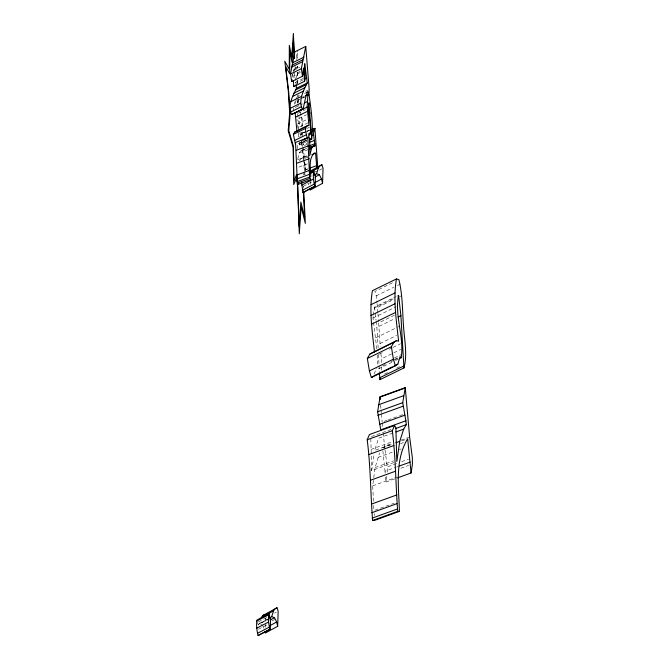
<?xml version="1.0" encoding="UTF-8"?>
<svg xmlns="http://www.w3.org/2000/svg" width="669" height="669" viewBox="0 0 669 669"><rect width="100%" height="100%" fill="white"/><g stroke="black" fill="none" stroke-linecap="round" stroke-linejoin="round"><path stroke-width="0.5" stroke-dasharray="3.35 2.51" d="M297.396 148.71L297.396 143.818L306.862 140.348L299.528 144.027L299.662 144.972L307.054 141.36M304.721 162.291L305.516 169.926L304.972 174.785M301.686 132.102L301.585 135.113L302.564 132.863L306.352 131.475M301.853 127.093L302.062 121.072L300.147 114.248M302.028 134.352L302.095 132.278M302.313 126.065L302.522 119.851L301.426 115.946M298.223 98.025L298.374 94.914M265.668 627.196L265.76 617.989M310.55 184.209L310.742 181.282M381.355 370.066L381.681 366.227M295.598 103.478L295.899 100.484L297.128 100.835L298.976 99.932M376.831 348.95L372.993 318.051L373.227 316.061M373.335 315.066L374.565 307.088L395.822 296.702M292.303 76.417L292.545 74.343M373.469 501.282L372.683 485.853L373.628 478.728M373.762 477.708L375.125 467.531L379.632 452.813M393.924 462.547L371.713 470.583L374.055 454.427M293.265 111.113L293.716 108.052M394.651 478.92L385.963 482.065L386.866 476.111M303.567 175.127L304.077 172.242M304.244 171.281L305.097 166.472L303.952 160.343M305.44 170.202L305.783 168.245L304.295 160.259M296.091 57.651L297.437 50.886M295.347 66.574L294.77 69.476L294.636 66.407M296.702 59.792L297.279 56.882L297.304 58.947M299.662 144.972L300.13 143.049L306.603 139.888M297.797 158.796L299.244 152.9L301.359 150.391L307.038 148.301M294.377 104.147L295.012 101.588M374.372 374.03L375.752 369.347M262.089 624.453L259.263 623.449L259.907 621.501M293.791 73.515L293.457 70.421L293.917 69.016L300.239 65.897M295.681 99.806L297.053 97.022L299.762 95.684M299.327 160.995L302.104 157.441L307.782 155.359M319.498 170.169L322.157 168.713M274.616 613.155L276.389 612.185M259.263 623.449L267.232 619.101M272.057 620.882L274.708 619.427M303.316 186.25L312.431 181.491M258.426 621.894L267.541 617.136M257.515 622.371L258.1 624.461L269.038 618.758M269.666 618.875L258.1 624.461M258.435 629.236L269.373 623.533M293.457 70.421L299.779 67.293M300.03 71.466L296.426 73.255L296.977 79.444M300.331 72.461L294.017 75.58L294.251 79.402M295.113 82.504L305.039 77.596M303.191 79.795L295.966 83.366L295.69 81.3M305.591 91.344L308.3 90.006M304.512 93.543L306.318 92.657M301.727 98.318L298.123 100.099L297.722 102.967L297.362 98.092M302.631 97.866L304.437 96.972M302.363 97.323L304.211 96.42M302.672 98.126L304.52 97.222M295.205 107.466L302.597 103.854M298.048 113.253L305.44 109.641M298.817 129.761L298.131 118.839L306.452 114.775M297.596 124.041L306.845 119.525M307.999 122.853L299.679 126.918L299.035 116.598M306.711 128.582L309.488 127.227M300.481 136.409L300.423 134.578L305.967 131.868M306.887 131.417L311.511 129.159M307.84 133.649L310.617 132.295M392.419 282.82L374.857 291.4L376.204 295.849L376.923 302.631M376.204 295.849L393.765 287.269M397.461 285.471L400.229 284.116M396.75 296.25L398.599 295.347M374.13 308.091L393.539 298.617M377.851 312.624L377.441 307.472L394.074 299.344M399.619 296.635L401.467 295.731M372.993 318.051L396.098 306.762M394.376 315.25L378.671 322.926L380.251 346.634M378.161 348.131L376.864 327.409L394.426 318.829M375.802 337.82L397.06 327.434M397.98 326.982L399.828 326.079M379.959 343.573L396.592 335.445M379.248 354.118L383.864 351.861M389.408 349.159L392.185 347.805M393.104 347.353L400.497 343.741M381.564 362.556L381.439 358.877L400.848 349.402M394.442 357.94L401.835 354.327M394.518 359.387L398.214 357.581M382.601 365.776L385.377 364.421M390.922 361.712L393.69 360.357M394.618 359.905L398.314 358.099M391.925 362.255L377.14 369.48L376.037 368.41M395.622 360.449L398.398 359.094M384.566 374.021L389.182 371.763M396.583 368.151L401.199 365.893M307.297 131.124L309.187 130.43M302.522 132.964L306.302 131.576M307.255 131.224L309.145 130.53M302.338 146.645L302.112 144.997L306.845 143.266M304.303 145.482L307.138 144.437M301.359 150.391L306.519 148.961M299.244 152.9L307.765 149.772M297.554 159.774L309.856 155.258M300.925 158.628L308.033 156.019M308.108 157.081L304.328 158.469L303.049 141.661M298.851 167.058L307.364 163.93M308.116 168.772L304.328 170.16L303.3 157.759L302.104 157.441M305.516 169.926L307.406 169.232M315.116 171.966L317.014 171.272M384.098 421.353L386.991 420.308M387.961 419.956L398.582 416.11M399.552 415.767L403.415 414.37M391.047 429.473L370.768 436.807L371.713 470.583M393.054 432.985L378.562 438.228L374.64 450.396L392.026 444.107M370.986 449.443L392.235 441.757M384.918 449.075L384.524 446.106L392.251 443.313M400.948 440.169L409.637 437.024M382.551 447.854L392.21 444.358M401.868 440.871L405.732 439.474M400.547 443.672L403.44 442.619M378.06 457.337L393.514 451.742M399.309 449.652L401.241 448.949M375.125 467.531L393.472 460.891M387.309 472.097L387.251 466.903L397.879 463.065M401.743 461.669L408.5 459.218M385.185 473.175L385.01 471.202L395.638 467.355M396.6 467.012L398.532 466.31M400.84 468.241L408.567 465.448M372.683 485.853L396.826 477.122M374.908 510.179L394.225 503.197M307.832 183.189L308.693 184.92M262.516 625.314L264.247 628.768M297.128 100.835L297.797 103.059M300.339 112.049L301.159 114.976M304.102 159.255L302.237 147.356M302.037 150.124L303.759 159.322M301.359 140.431L302.112 144.997M293.917 69.016L294.226 71.048M294.385 72.06L295.547 80.272M296.902 119.099L297.178 121.081M385.043 450.061L387.251 466.903M374.565 307.088L375.142 312.164M375.259 313.184L376.062 320.3M376.179 321.312L376.864 327.409M297.554 113.755L298.131 118.839M377.032 303.601L377.441 307.472M382.869 450.898L385.01 471.202M374.247 513.566L374.456 515.59M292.763 74.2L293.214 78.691M382.267 423.051L382.66 427.065M383.245 433.077L384.524 446.106M298.173 99.029L298.867 106.154M297.772 99.121L298.182 103.227M380.945 353.776L381.439 358.877M300.239 132.663L300.423 134.578M380.577 405.088L380.954 409.085M381.046 410.08L381.322 413.074M381.414 414.069L382.166 422.047M297.688 124.994L298.039 128.824M297.069 80.472L297.354 83.566M385.528 477.122L385.963 482.065M302.564 148.284L302.739 150.349M377.935 313.652L378.587 321.898M295.991 67.117L296.133 69.166M304.462 172.033L304.646 174.852M301.819 140.565L302.179 146.386M301.535 142.129L301.853 147.13M373.678 505.388L373.938 510.531M378.503 354.302L379.005 364.521M379.055 365.542L379.356 371.671M298.876 130.756L299.177 136.886M299.428 141.987L299.528 144.027M377.4 355.022L377.809 366.06M298.433 133.566L298.566 137.245M302.564 132.863L302.672 136.443M303.651 186.082L303.684 188.14M297.462 52.935L297.504 58.061M297.588 66.256L297.605 68.305M297.646 72.403L297.68 76.5M297.722 80.606L297.738 82.655M297.371 66.156L297.387 68.213M297.429 72.336L297.471 76.458M297.504 80.581L297.538 83.675M297.646 95.006L297.663 97.064"/><path stroke-width="1" d="M270.284 629.086L270.577 618.399L269.95 618.281L268.921 613.799L257.063 619.979C256.01 624.946 256.829 630.583 258.075 635.55L270.284 629.086L258.075 635.55M301.594 182.152L302.957 192.563L315.166 186.099L315.459 175.412L314.84 175.295L313.803 170.812L310.157 172.711M317.8 167.317L314.865 128.348L312.022 129.393M295.38 143.919L293.373 134.377L294.628 132.161L308.016 125.438L309.003 125.78L307.155 107.023L307.916 94.613L309.145 94.965C310.993 109.44 313.493 124.534 311.679 139.102L309.831 140.005M374.473 351.994C372.315 331.657 368.979 311.11 372.399 290.697L396.424 278.956L398.883 279.659C403.106 296.618 402.245 314.505 403.984 331.832C405.113 343.774 407.112 356.134 403.951 367.942L379.925 379.674L379.407 372.692M399.318 358.643L401.166 357.739L400.062 356.677L397.846 364.162L395.387 365.834L371.354 377.567L369.388 370.919L367.34 358.484L369.857 354.052L396.633 340.596L398.607 341.29C396.466 320.602 392.946 299.72 396.424 278.956M307.849 137.923L309.605 177.034L310.684 179.718L298.382 184.234L297.304 181.55L295.547 142.447L309.053 137.287L309.697 139.303L309.856 155.258L311.545 148.384L313.661 145.875L315.04 145.834L313.435 133.206L314.865 128.348M308.953 94.747L309.203 89.562L305.75 46.429L294.92 51.781L290.513 74.033L291.684 81.601L302.513 76.249L303.5 67.954L304.604 81.258L293.775 86.61L293.365 80.589M264.874 631.344L265.292 633.058L277.685 626.284L278.162 611.215L277.033 607.761L275.093 608.798L273.579 610.822L271.664 616.676L269.005 618.131M309.755 188.357L310.173 190.071L322.567 183.298L323.043 168.228L321.914 164.775L319.974 165.812L318.461 167.835L316.546 173.689L313.886 175.144M405.247 387.66L402.73 402.671L405.874 420.784L380.761 429.866L377.617 411.753L380.134 396.742L405.247 387.66L409.637 437.024L412.363 457.822L412.43 464.052L411.075 472.983L397.553 477.875M291.684 81.601L291.927 79.527M405.874 420.784L406.284 424.664L403.675 429.147L399.753 441.314L396.817 461.501L395.881 427.725L394.568 425.451L369.455 434.524L367.189 439.767C370.685 466.527 370.475 493.663 372.625 520.457L374.28 520.474L399.393 511.392C398.841 487.333 394.518 460.464 407.664 438.772L411.075 472.983M302.513 76.249L301.343 68.681L305.75 46.429M308.409 95.667C308.024 83.048 303.609 107.617 303.032 109.106L291.55 114.516C287.369 105.886 292.554 96.16 296.434 88.325L296.066 84.353M303.032 109.106L302.38 109.164C298.198 100.534 303.383 90.808 307.263 82.973L304.746 63.664C303.885 69.359 306.093 75.472 304.604 81.258M308.434 134.904L310.282 134.001C311.946 123.606 306.837 113.086 308.994 102.809L311.679 139.102M401.166 357.739C404.502 336.942 394.275 315.902 398.599 295.347L400.898 315.676L403.951 367.942M298.382 184.234L298.608 183.239M379.925 379.674L380.393 377.751M293.775 86.61L294.017 85.64M314.806 186.383C313.56 181.416 312.741 175.78 313.803 170.812M269.925 629.37C268.679 624.403 267.859 618.766 268.921 613.799M399.393 511.392L397.729 511.375C395.588 484.582 395.797 457.445 392.302 430.685L394.568 425.451M293.373 134.377L305.382 128.507L306.645 126.29L308.016 125.438M367.34 358.484L391.365 346.751L393.882 342.311L396.633 340.596M277.033 607.761L262.7 615.58L261.178 617.596L273.579 610.822M302.957 192.563L315.166 186.099M302.773 140.306L308.618 137.212L309.73 133.474L310.282 134.001M371.354 377.567L372.993 376.455M310.232 171.139L321.914 164.775M310.491 172.192L318.461 167.835M314.94 177.109L319.364 174.693L321.521 179.008L322.567 183.298M314.438 182.88L321.521 179.008M270.059 620.096L274.482 617.679L276.64 621.994L277.685 626.284M269.557 625.866L276.64 621.994M262.7 615.58L264.631 614.535M309.655 173.865L313.301 171.966M301.694 185.154L313.544 178.974M302.296 190.347L314.146 184.167M256.57 621.133L268.42 614.953M256.812 628.141L268.662 621.961M257.414 633.334L269.264 627.154M293.181 62.468L304.01 57.116M292.01 65.169L302.84 59.817M291.475 67.159L302.304 61.807M290.513 74.033L301.343 68.681M302.329 75.129L304.127 74.234M304.997 78.9L306.795 78.014M296.434 88.325L307.263 82.973M295.564 89.972L306.394 84.62M293.883 93.167L304.713 87.815M292.629 96.42L303.458 91.068M306.318 92.657L308.125 91.762M290.956 101.588L301.786 96.236M289.736 108.554L300.565 103.202M290.547 112.049L301.376 106.697M291.55 114.516L302.38 109.164M305.139 95.968L307.916 94.613M304.445 102.959L307.213 101.604M307.155 107.023L295.146 112.885L296.986 131.642M295.472 117.209L307.489 111.347M308.3 113.872L310.148 112.969M294.628 132.161L306.645 126.29M294.393 140.59L306.41 134.728L305.382 128.507M309.697 139.068L311.545 138.165M371.002 304.671L395.028 292.93M370.885 315.509L394.919 303.776M371.554 324.156L395.58 312.423M398.122 317.031L400.898 315.676M369.857 354.052L393.882 342.311M369.388 370.919L393.414 359.186L391.365 346.751M373.812 375.894L378.437 373.637M380.285 372.733L392.302 366.871M394.15 365.968L397.846 364.162M379.658 377.793L403.683 366.06M311.98 129.493L314.823 128.448M311.997 131.358L313.886 130.664M311.62 135.69L313.51 134.996M304.328 139.018L306.218 138.324M309.68 142.221L314.413 140.482M296.2 150.316L308.501 145.8M309.187 145.85L314.865 143.768M309.881 147.264L313.661 145.875M310.307 147.565L315.04 145.834M309.655 149.078L311.545 148.384M311.821 154.631L315.601 153.243L316.763 167.518M296.852 163.228L309.153 158.712M310.006 168.078L316.629 165.644M297.253 174.877L309.555 170.361M297.187 178.866L309.488 174.35M297.304 181.55L309.605 177.034M297.538 182.972L309.839 178.456M380.059 397.093L405.171 388.012M378.378 404.829L403.491 395.747M377.617 411.753L402.73 402.671M377.834 415.349L402.947 406.267M379.775 424.246L404.887 415.165M395.663 428.503L406.284 424.664M367.189 439.767L392.302 430.685M395.948 431.94L403.675 429.147M395.889 442.711L399.753 441.314M368.744 454.602L393.857 445.521M399.502 465.959L410.122 462.12M370.509 480.258L395.622 471.177M371.747 503.991L396.859 494.909M371.788 512.755L396.901 503.673M372.123 518.141L397.235 509.059M372.625 520.457L397.729 511.375M315.601 153.243L314.405 152.925C308.024 159.03 310.801 169.04 310.759 176.85M316.546 173.689L319.364 174.693M271.664 616.676L274.482 617.679M393.414 359.186L395.387 365.834M306.41 134.728L307.389 138.048M380.134 396.742L380.268 399.493M294.469 58.228L293.382 33.45L291.701 56.924L289.317 45.358L289.267 69.35L284.785 61.18L288.272 90.549L289.66 112.793L288.188 130.706L293.147 147.397L293.741 184.552L296.618 177.887L297.63 187.094L299.277 233.832L301.159 206.863L305.348 223.362L303.743 191.225M294.276 58.203L293.515 40.784L291.985 62.117L289.769 51.354L289.719 73.807L285.663 66.415L288.749 92.389L290.12 114.299L288.774 130.647L293.39 146.218L293.942 180.806L296.601 174.676L297.655 184.243L299.143 226.507L300.841 202.113L304.671 217.182L303.308 191.183"/></g></svg>
